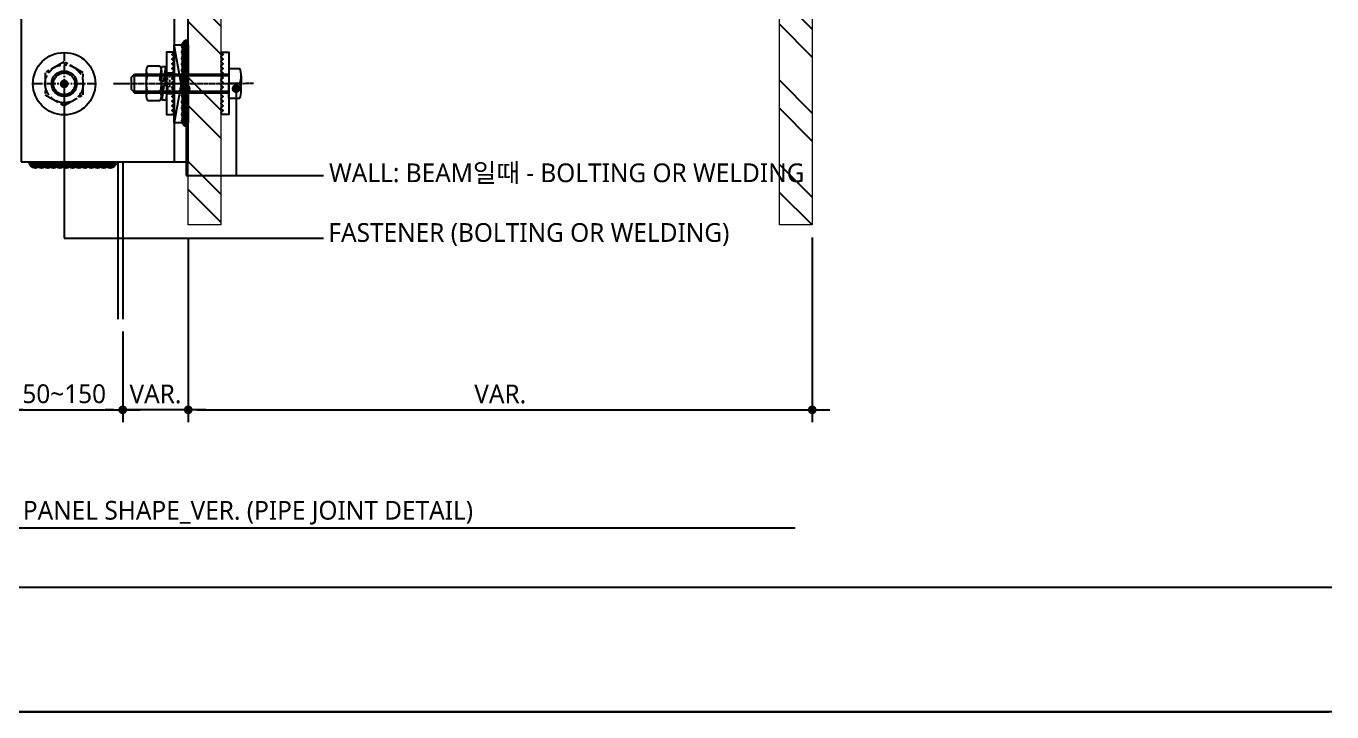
# Model space of a CAD drawing. Header units: millimetres. Extents: x -1365 to 31821, y 84 to 2865.
# Drawn here: x 5463 to 6300, y 1419 to 1858 of the extents above; entities that cross this region are included whole.
import ezdxf

# ---------------------------------------------------------------- set-up
doc = ezdxf.new("R2010")
doc.units = ezdxf.units.MM
doc.header["$LTSCALE"] = 10
for name, pattern in [('2017.06.22  K-TOP METAL PANEL SHAPE(수정)$0$HID', [0.345, 0.225, -0.12]), ('CENTER', [2, 1.25, -0.25, 0.25, -0.25]), ('CENTER2', [1.125, 0.75, -0.125, 0.125, -0.125])]:
    doc.linetypes.add(name, pattern=pattern)
doc.layers.get('DEFPOINTS').update_dxf_attribs({"color": 137})
for name, color, linetype in [('0-BOLT', 4, 'Continuous'), ('2', 1, 'CENTER'), ('BOLT', 7, 'Continuous'), ('CEN-0-18', 4, 'CENTER'), ('DIM', 7, 'Continuous'), ('SYM-LEAD', 6, 'Continuous'), ('TEXT', 3, 'Continuous'), ('나사산', 1, 'Continuous')]:
    doc.layers.add(name, color=color, linetype=linetype)
doc.layers.add('Part', color=1, linetype='Continuous', lineweight=0)
doc.styles.add('ROMANC', font='malgun.ttf', dxfattribs={"height": 8})
doc.styles.add('맑은고딕', font='malgun.ttf')
doc.styles.add('스타일1', font='malgun.ttf')
doc.dimstyles.new('GAUN-8', dxfattribs={"dimscale": 8, "dimtxt": 1.5, "dimasz": 0.7, "dimexe": 1, "dimexo": 1, "dimgap": 0.5, "dimtad": 1, "dimdec": 0, "dimzin": 1, "dimdsep": 46, "dimlunit": 6, "dimtxsty": '맑은고딕', "dimblk": 'CJDOT', "dimcen": 0.09, "dimdle": 1, "dimclrd": 256, "dimclre": 256, "dimclrt": 3, "dimadec": 0, "dimazin": 0, "dimtfac": 1, "dimtdec": 0, "dimtix": 1, "dimtmove": 2, "dimatfit": 3, "dimfxl": 1, "dimtolj": 1, "dimtzin": 1, "dimarcsym": 0})

# ---------------------------------------------------------------- blocks, each defined once
blk = doc.blocks.new('A$C61241C5D')
at = {"color": 1}
for p, q in [((4.5, 25), (-4.5, -25)), ((4.5, -25), (-4.5, 25))]:
    blk.add_line(p, q, dxfattribs=at)
at = {"color": 251}
blk.add_lwpolyline([(-4.5, 25), (4.5, 25), (4.5, -25), (-4.5, -25), (-4.5, 25)], dxfattribs=at)
blk = doc.blocks.new('ASGASAFSAF')
for p, q in [((107, 100), (0, 100)), ((0, 100), (0, 0)), ((98, 100), (98, 0)), ((107, 0), (107, 100)), ((0, 0), (107, 0))]:
    blk.add_line(p, q)
blk.add_blockref('A$C61241C5D', (102.5, 50))
blk = doc.blocks.new('A$C32BB4313')
at = {"layer": '0-BOLT', "ltscale": 200}
h = blk.add_hatch(dxfattribs=at)
h.set_pattern_fill('DASH', color=253, scale=0.5, style=0)
h.set_pattern_definition([(360, (347775.5583, -382481.3261), (1.5875, 1.5875), [1.5875, -1.5875])])
edge = h.paths.add_edge_path()
edge.add_line((4.42, 7.52), (4.42, 4.02))
edge.add_line((4.42, 4.02), (17.42, 4.02))
edge.add_line((17.42, 4.02), (17.42, 8.52))
edge.add_line((17.42, 8.52), (16.42, 7.52))
edge.add_line((16.42, 7.52), (14.92, 9.02))
edge.add_line((14.92, 9.02), (13.42, 7.52))
edge.add_line((13.42, 7.52), (11.92, 9.02))
edge.add_line((11.92, 9.02), (10.42, 7.52))
edge.add_line((10.42, 7.52), (8.92, 9.02))
edge.add_line((8.92, 9.02), (7.42, 7.52))
edge.add_line((7.42, 7.52), (5.92, 9.02))
edge.add_line((5.92, 9.02), (4.42, 7.52))
edge.add_line((4.42, 7.52), (4.42, 7.52))
at = {"color": 1, "linetype": 'CENTER2', "ltscale": 0.2}
blk.add_line((10.97, -29.82), (10.92, 60.08), dxfattribs=at)
at = {"color": 4, "linetype": 'Continuous'}
for p, q in [((-7.58, 40.52), (-9.08, 39.02)), ((-9.08, 39.02), (-9.08, 39.02)), ((-6.08, 39.02), (-7.58, 40.52)), ((-4.58, 40.52), (-6.08, 39.02)), ((-3.08, 39.02), (-4.58, 40.52)), ((-1.58, 40.52), (-3.08, 39.02)), ((25.42, 40.52), (23.92, 39.02)), ((26.92, 39.02), (25.42, 40.52)), ((28.42, 40.52), (26.92, 39.02)), ((29.92, 39.02), (28.42, 40.52)), ((30.92, 40.02), (29.92, 39.02)), ((-7.58, 7.52), (-9.08, 9.02)), ((-9.08, 9.02), (-9.08, 9.02)), ((-6.08, 9.02), (-7.58, 7.52)), ((-4.58, 7.52), (-6.08, 9.02)), ((-3.08, 9.02), (-4.58, 7.52)), ((-1.58, 7.52), (-3.08, 9.02)), ((-0.08, 9.02), (-1.58, 7.52)), ((1.42, 7.52), (-0.08, 9.02)), ((2.92, 9.02), (1.42, 7.52)), ((4.42, 7.52), (2.92, 9.02)), ((19.42, 7.52), (17.92, 9.02)), ((20.92, 9.02), (19.42, 7.52)), ((22.42, 7.52), (20.92, 9.02)), ((23.92, 9.02), (22.42, 7.52)), ((25.42, 7.52), (23.92, 9.02)), ((26.92, 9.02), (25.42, 7.52)), ((28.42, 7.52), (26.92, 9.02)), ((29.92, 9.02), (28.42, 7.52)), ((30.92, 8.02), (29.92, 9.02))]:
    blk.add_line(p, q, dxfattribs=at)
for points in [[(-9.08, 39.02), (-9.08, 44.02), (30.92, 44.02), (30.92, 40.02), (29.92, 39.02), (28.42, 40.52), (26.92, 39.02), (25.42, 40.52), (23.92, 39.02), (22.42, 40.52), (20.92, 39.02), (19.42, 40.52), (17.92, 39.02), (16.42, 40.52), (14.92, 39.02), (13.42, 40.52), (11.92, 39.02), (10.42, 40.52), (8.92, 39.02), (7.42, 40.52), (5.92, 39.02), (4.42, 40.52), (2.92, 39.02), (1.42, 40.52), (-0.08, 39.02), (-1.58, 40.52), (-3.08, 39.02), (-4.58, 40.52), (-6.08, 39.02), (-7.58, 40.52), (-9.08, 39.02)], [(-9.08, 9.02), (-9.08, 4.02), (30.92, 4.02), (30.92, 8.02), (29.92, 9.02), (28.42, 7.52), (26.92, 9.02), (25.42, 7.52), (23.92, 9.02), (22.42, 7.52), (20.92, 9.02), (19.42, 7.52), (17.92, 9.02), (16.42, 7.52), (14.92, 9.02), (13.42, 7.52), (11.92, 9.02), (10.42, 7.52), (8.92, 9.02), (7.42, 7.52), (5.92, 9.02), (4.42, 7.52), (2.92, 9.02), (1.42, 7.52), (-0.08, 9.02), (-1.58, 7.52), (-3.08, 9.02), (-4.58, 7.52), (-6.08, 9.02), (-7.58, 7.52), (-9.08, 9.02)]]:
    blk.add_lwpolyline(points, dxfattribs=at)
at = {"layer": '0-BOLT', "color": 253, "ltscale": 200}
for p, q in [((1.42, 44.02), (1.42, 51.02)), ((6.17, 52.02), (10.92, 52.02)), ((15.67, 52.02), (10.92, 52.02)), ((10.92, 44.02), (10.92, 51.02)), ((10.92, 44.02), (10.92, 51.02)), ((20.42, 44.02), (20.42, 51.02)), ((1.42, 44.02), (10.92, 44.02)), ((4.97, -16.37), (4.94, 44)), ((5.94, -16.37), (5.94, 44)), ((20.42, 44.02), (10.92, 44.02)), ((15.94, -16.37), (15.94, 44)), ((16.94, -16.37), (16.94, 44)), ((5.92, 9.02), (4.42, 7.52)), ((7.42, 7.52), (5.92, 9.02)), ((8.92, 9.02), (7.42, 7.52)), ((10.42, 7.52), (8.92, 9.02)), ((11.92, 9.02), (10.42, 7.52)), ((13.42, 7.52), (11.92, 9.02)), ((14.92, 9.02), (13.42, 7.52)), ((16.42, 7.52), (14.92, 9.02)), ((17.92, 9.02), (16.42, 7.52)), ((0, 0), (0, -8)), ((0.22, 3.7), (12.57, 3.7)), ((0.22, 1.03), (0.22, 3.7)), ((9.56, 2.38), (0.22, 3.7)), ((9.19, -0.23), (0.22, 1.03)), ((2.74, 1), (19.2, 1)), ((5.48, -8), (5.48, 0)), ((12.56, 3.66), (5.59, 3.32)), ((5.59, 3.32), (9.56, 2.38)), ((9.19, -0.23), (9.56, 2.38)), ((16.34, 1.42), (9.37, 1.04)), ((21.72, 1.04), (9.37, 1.04)), ((12.75, 4.97), (12.38, 2.35)), ((12.38, 2.35), (21.72, 1.04)), ((12.38, 2.35), (16.34, 1.42)), ((12.75, 4.97), (21.72, 3.71)), ((16.45, 0), (16.45, -8)), ((21.72, 3.71), (21.72, 1.04)), ((21.94, -8), (21.94, 0)), ((2.74, -9), (19.2, -9)), ((16.97, -16.37), (4.97, -16.37)), ((6.97, -18.37), (4.97, -16.37)), ((14.97, -18.37), (16.97, -16.37)), ((14.97, -18.37), (6.97, -18.37))]:
    blk.add_line(p, q, dxfattribs=at)
blk.add_lwpolyline([(4.42, 7.52), (4.42, 4.02), (17.42, 4.02), (17.42, 8.52), (16.42, 7.52), (14.92, 9.02), (13.42, 7.52), (11.92, 9.02), (10.42, 7.52), (8.92, 9.02), (7.42, 7.52), (5.92, 9.02), (4.42, 7.52), (4.42, 7.52)], dxfattribs=at)
for centre, radius, start, end in [((6.17, 40.24), 11.78, 66.22268, 113.77732), ((15.67, 40.24), 11.78, 66.22268, 113.77732), ((2.74, -3.26), 4.26, 49.93201, 130.06799), ((10.97, -14.54), 15.54, 69.33452, 110.66548), ((19.2, -3.26), 4.26, 49.93201, 130.06799), ((2.74, -4.74), 4.26, 229.93201, 310.06799), ((10.97, 6.54), 15.54, 249.33452, 290.66548), ((19.2, -4.74), 4.26, 229.93201, 310.06799)]:
    blk.add_arc(centre, radius, start, end, dxfattribs=at)
blk = doc.blocks.new('A$C4E25569A')
h = blk.add_hatch(color=32)
h.dxf.hatch_style = 1
h.paths.add_polyline_path([(-0.42, 29.67, 0.57735), (-3.91, 23.63, -0.267949), (-0.42, 25.64)])
h = blk.add_hatch(color=32)
h.dxf.hatch_style = 1
h.paths.add_polyline_path([(-0.42, 25.64, 0.57735), (-3.91, 19.6, -0.267949), (-0.42, 21.62)])
h = blk.add_hatch(color=32)
h.dxf.hatch_style = 1
h.paths.add_polyline_path([(-0.42, 21.62, 0.57735), (-3.91, 15.58, -0.267949), (-0.42, 17.59)])
h = blk.add_hatch(color=32)
h.dxf.hatch_style = 1
h.paths.add_polyline_path([(-0.42, 17.59, 0.57735), (-3.91, 11.55, -0.267949), (-0.42, 13.56)])
h = blk.add_hatch(color=32)
h.dxf.hatch_style = 1
h.paths.add_polyline_path([(-0.42, 13.56, 0.57735), (-3.91, 7.52, -0.267949), (-0.42, 9.54)])
h = blk.add_hatch(color=32)
h.dxf.hatch_style = 1
h.paths.add_polyline_path([(-0.42, 9.54, 0.57735), (-3.91, 3.5, -0.267949), (-0.42, 5.51)])
h = blk.add_hatch(color=32)
h.dxf.hatch_style = 1
h.paths.add_polyline_path([(-0.42, 5.51, 0.57735), (-3.91, -0.53, -0.267949), (-0.42, 1.48)])
h = blk.add_hatch(color=32)
h.dxf.hatch_style = 1
h.paths.add_polyline_path([(-0.42, 1.48, 0.57735), (-3.91, -4.56, -0.267949), (-0.42, -2.54)])
h = blk.add_hatch(color=32)
h.dxf.hatch_style = 1
h.paths.add_polyline_path([(-0.42, -2.54, 0.57735), (-3.91, -8.58, -0.267949), (-0.42, -6.57)])
h = blk.add_hatch(color=32)
h.dxf.hatch_style = 1
h.paths.add_polyline_path([(-0.42, -6.57, 0.57735), (-3.91, -12.61, -0.267949), (-0.42, -10.6)])
h = blk.add_hatch(color=32)
h.dxf.hatch_style = 1
h.paths.add_polyline_path([(-0.42, -10.55, 0.57735), (-3.91, -16.59, -0.267949), (-0.42, -14.58)])
h = blk.add_hatch(color=32)
h.dxf.hatch_style = 1
h.paths.add_polyline_path([(-0.42, -14.62, 0.57735), (-3.91, -20.66, -0.267949), (-0.42, -18.65)])
h = blk.add_hatch(color=32)
h.dxf.hatch_style = 1
h.paths.add_polyline_path([(-0.42, -18.28, 1), (-0.42, -26.33)])
at = {"color": 250}
for centre, end in [((-0.42, 25.64), 210), ((-0.42, 21.62), 210), ((-0.42, 17.59), 210), ((-0.42, 13.56), 210), ((-0.42, 9.54), 210), ((-0.42, 5.51), 210), ((-0.42, 1.48), 210), ((-0.42, -2.54), 210), ((-0.42, -6.57), 210), ((-0.42, -10.6), 210), ((-0.42, -14.25), 210), ((-0.42, -18.28), 210), ((-0.42, -22.3), 270)]:
    blk.add_arc(centre, 4.03, 90, end, dxfattribs=at)
blk = doc.blocks.new('POT')
at = {"layer": 'TEXT', "color": 1, "const_width": 0.75}
blk.add_lwpolyline([(-0.375, 0, 1), (0.375, 0, 1)], format="xyb", close=True, dxfattribs=at)
blk = doc.blocks.new('A$C6AAA1678')
at = {"layer": '2'}
blk.add_lwpolyline([(-32, 18.5), (-32, 0), (-16, -9.2), (0, 0), (0, 18.5), (-16, 27.7)], close=True, dxfattribs=at)
blk.add_circle((-16, 9.2), 16, dxfattribs=at)
at = {"layer": 'BOLT'}
blk.add_circle((-16, 9.2), 9.13, dxfattribs=at)
at = {"layer": 'CEN-0-18', "color": 1, "linetype": 'CENTER2'}
for p, q in [((-16, 35.9), (-16, -17.4)), ((10.7, 9.2), (-42.7, 9.2))]:
    blk.add_line(p, q, dxfattribs=at)
at = {"layer": '나사산'}
blk.add_circle((-16, 9.2), 10.7, dxfattribs=at)
blk = doc.blocks.new('CJDOT')
blk.add_line((-2, 0), (2, 0))
at = {"const_width": 0.5}
blk.add_lwpolyline([(-0.25, 0, 1), (0.25, 0, 1)], format="xyb", close=True, dxfattribs=at)
blk = doc.blocks.new('*D169')
at = {"layer": 'DEFPOINTS', "color": 0, "transparency": 16777216}
for p in [(5449.44, 1670.29), (5524.44, 1670.29), (5524.44, 1612.15)]:
    blk.add_point(p, dxfattribs=at)
at = {"layer": 'DIM', "lineweight": -2, "transparency": 16777216}
for p, q in [((5449.44, 1662.29), (5449.44, 1604.15)), ((5524.44, 1662.29), (5524.44, 1604.15)), ((5455.04, 1612.15), (5518.84, 1612.15))]:
    blk.add_line(p, q, dxfattribs=at)
at = {"layer": 'DIM', "lineweight": -2, "transparency": 16777216, "xscale": 5.6, "yscale": 5.6, "zscale": 5.6, "rotation": 180}
blk.add_blockref('CJDOT', (5449.44, 1612.15), dxfattribs=at)
at = {"layer": 'DIM', "lineweight": -2, "transparency": 16777216, "xscale": 5.6, "yscale": 5.6, "zscale": 5.6}
blk.add_blockref('CJDOT', (5524.44, 1612.15), dxfattribs=at)
at = {"layer": 'DIM', "color": 3, "transparency": 16777216, "insert": (5486.94, 1622.39), "char_height": 12, "attachment_point": 5, "style": '맑은고딕'}
blk.add_mtext('\\A1;50~150', dxfattribs=at)
blk = doc.blocks.new('*D170')
at = {"layer": 'DEFPOINTS', "color": 0, "transparency": 16777216}
for p in [(5566.44, 1730.65), (5524.44, 1670.29), (5524.44, 1612.15)]:
    blk.add_point(p, dxfattribs=at)
at = {"layer": 'DIM', "lineweight": -2, "transparency": 16777216}
for p, q in [((5566.44, 1722.65), (5566.44, 1604.15)), ((5524.44, 1662.29), (5524.44, 1604.15)), ((5518.84, 1612.15), (5513.24, 1612.15)), ((5566.44, 1612.15), (5524.44, 1612.15)), ((5572.04, 1612.15), (5577.64, 1612.15))]:
    blk.add_line(p, q, dxfattribs=at)
at = {"layer": 'DIM', "lineweight": -2, "transparency": 16777216, "xscale": 5.6, "yscale": 5.6, "zscale": 5.6}
blk.add_blockref('CJDOT', (5524.44, 1612.15), dxfattribs=at)
at = {"layer": 'DIM', "lineweight": -2, "transparency": 16777216, "xscale": 5.6, "yscale": 5.6, "zscale": 5.6, "rotation": 180}
blk.add_blockref('CJDOT', (5566.44, 1612.15), dxfattribs=at)
at = {"layer": 'DIM', "color": 3, "transparency": 16777216, "insert": (5545.44, 1622.25), "char_height": 12, "attachment_point": 5, "style": '맑은고딕'}
blk.add_mtext('\\A1;VAR.', dxfattribs=at)
blk = doc.blocks.new('*D171')
at = {"layer": 'DEFPOINTS', "color": 0, "transparency": 16777216}
for p in [(5566.44, 1730.65), (5966.44, 1730.65), (5966.44, 1612.15)]:
    blk.add_point(p, dxfattribs=at)
at = {"layer": 'DIM', "lineweight": -2, "transparency": 16777216}
for p, q in [((5566.44, 1722.65), (5566.44, 1604.15)), ((5966.44, 1722.65), (5966.44, 1604.15)), ((5572.04, 1612.15), (5960.84, 1612.15))]:
    blk.add_line(p, q, dxfattribs=at)
at = {"layer": 'DIM', "lineweight": -2, "transparency": 16777216, "xscale": 5.6, "yscale": 5.6, "zscale": 5.6, "rotation": 180}
blk.add_blockref('CJDOT', (5566.44, 1612.15), dxfattribs=at)
at = {"layer": 'DIM', "lineweight": -2, "transparency": 16777216, "xscale": 5.6, "yscale": 5.6, "zscale": 5.6}
blk.add_blockref('CJDOT', (5966.44, 1612.15), dxfattribs=at)
at = {"layer": 'DIM', "color": 3, "transparency": 16777216, "insert": (5766.44, 1622.25), "char_height": 12, "attachment_point": 5, "style": '맑은고딕'}
blk.add_mtext('\\A1;VAR.', dxfattribs=at)

msp = doc.modelspace()

# ---------------------------------------------------------------- hatches: boundary and pattern name
h = msp.add_hatch()
h.set_pattern_fill('ANSI32', color=1, scale=4, angle=-90)
h.set_pattern_definition([(315, (411644, 1207721.56), (26.9407684, 26.9407684), []), (315, (411644, 1207703.6), (26.9407684, 26.9407684), [])])
edge = h.paths.add_edge_path()
edge.add_line((5754.98, 1924.15), (5754.19, 1924.22))
edge.add_line((5754.19, 1924.22), (5751.21, 1924.63))
edge.add_line((5751.21, 1924.63), (5748.19, 1925.17))
edge.add_line((5748.19, 1925.17), (5745.15, 1925.84))
edge.add_line((5745.15, 1925.84), (5742.07, 1926.62))
edge.add_line((5742.07, 1926.62), (5738.96, 1927.5))
edge.add_line((5738.96, 1927.5), (5735.83, 1928.48))
edge.add_line((5735.83, 1928.48), (5732.67, 1929.54))
edge.add_line((5732.67, 1929.54), (5729.48, 1930.68))
edge.add_line((5729.48, 1930.68), (5726.27, 1931.89))
edge.add_line((5726.27, 1931.89), (5723.04, 1933.16))
edge.add_line((5723.04, 1933.16), (5719.79, 1934.47))
edge.add_line((5719.79, 1934.47), (5716.52, 1935.83))
edge.add_line((5716.52, 1935.83), (5713.4, 1937.15))
edge.add_line((5713.4, 1937.15), (5609.44, 1937.15))
edge.add_arc((5609.44, 1959.15), 22, 223.2607, 270, ccw=False)
edge.add_line((5593.42, 1944.07), (5591.19, 1943.05))
edge.add_line((5591.19, 1943.05), (5587.05, 1941.1))
edge.add_line((5587.05, 1941.1), (5582.92, 1939.08))
edge.add_line((5582.92, 1939.08), (5578.8, 1937.01))
edge.add_line((5578.8, 1937.01), (5574.68, 1934.91))
edge.add_line((5574.68, 1934.91), (5570.56, 1932.78))
edge.add_line((5570.56, 1932.78), (5566.44, 1930.65))
edge.add_line((5566.44, 1930.65), (5566.44, 1730.65))
edge.add_line((5566.44, 1730.65), (5587.44, 1730.65))
edge.add_line((5587.44, 1730.65), (5587.44, 1902.15))
edge.add_arc((5609.44, 1902.15), 22, 90, 180, ccw=False)
edge.add_line((5609.44, 1924.15), (5754.98, 1924.15))
edge = h.paths.add_edge_path()
edge.add_line((5768.52, 1924.45), (5766.31, 1924.15))
edge.add_line((5766.31, 1924.15), (5923.44, 1924.15))
edge.add_arc((5923.44, 1902.15), 22, 0, 90, ccw=False)
edge.add_line((5945.44, 1902.15), (5945.44, 1730.65))
edge.add_line((5945.44, 1730.65), (5966.44, 1730.65))
edge.add_line((5966.44, 1730.65), (5966.44, 2130.65))
edge.add_line((5966.44, 2130.65), (5945.44, 2130.65))
edge.add_line((5945.44, 2130.65), (5945.44, 1959.15))
edge.add_arc((5923.44, 1959.15), 22, -90, 0, ccw=False)
edge.add_line((5923.44, 1937.15), (5794.55, 1937.15))
edge.add_line((5794.55, 1937.15), (5794.31, 1936.95))
edge.add_line((5794.31, 1936.95), (5791.88, 1935.07))
edge.add_line((5791.88, 1935.07), (5789.42, 1933.32))
edge.add_line((5789.42, 1933.32), (5786.93, 1931.7))
edge.add_line((5786.93, 1931.7), (5784.4, 1930.21))
edge.add_line((5784.4, 1930.21), (5781.85, 1928.86))
edge.add_line((5781.85, 1928.86), (5779.26, 1927.66))
edge.add_line((5779.26, 1927.66), (5776.63, 1926.61))
edge.add_line((5776.63, 1926.61), (5773.96, 1925.73))
edge.add_line((5773.96, 1925.73), (5771.26, 1925))
edge.add_line((5771.26, 1925), (5768.52, 1924.45))

# ---------------------------------------------------------------- linework, layer by layer
for p, q in [((3550, 1498.52), (6299.52, 1498.52)), ((3548.28, 1418.52), (6297.79, 1418.52))]:
    msp.add_line(p, q)
at = {"color": 251, "linetype": '2017.06.22  K-TOP METAL PANEL SHAPE(수정)$0$HID', "ltscale": 50}
msp.add_lwpolyline([(5521.24, 1771.21), (5521.24, 1670.29)], dxfattribs=at)
at = {"color": 22}
msp.add_lwpolyline([(5524.44, 1771.21), (5524.44, 1670.29)], dxfattribs=at)
msp.add_circle((5486.94, 1821.21), 20)
at = {"layer": 'DIM'}
msp.add_lwpolyline([(6299.52, 1418.52), (4924, 1418.52)], dxfattribs=at)
at = {"layer": 'Part', "color": 9}
msp.add_lwpolyline([(5966.44, 2130.65), (5966.44, 1730.65), (5945.44, 1730.65), (5945.44, 1902.15, 0.414214), (5923.44, 1924.15), (5609.44, 1924.15, 0.414214), (5587.44, 1902.15), (5587.44, 1730.65), (5566.44, 1730.65), (5566.44, 1930.65)], format="xyb", dxfattribs=at)
at = {"layer": 'SYM-LEAD'}
for p, q in [((5486.94, 1821.09), (5486.94, 1722.28)), ((5565.14, 1818.06), (5565.14, 1762.27)), ((5597.15, 1818.06), (5597.15, 1762.27)), ((5565.14, 1762.27), (5653.06, 1762.27)), ((5486.94, 1722.28), (5653.16, 1722.28))]:
    msp.add_line(p, q, dxfattribs=at)
at = {"layer": 'TEXT', "color": 2}
msp.add_line((5292.55, 1536.56), (5955.49, 1536.56), dxfattribs=at)

# ---------------------------------------------------------------- block references
msp.add_blockref('ASGASAFSAF', (5459.44, 1771.21))
at = {"xscale": 0.7619047619047619, "yscale": 0.7619047619047619, "zscale": 0.7619047619047619}
msp.add_blockref('A$C6AAA1678', (5499.13, 1814.17), dxfattribs=at)
at = {"rotation": 270}
msp.add_blockref('A$C32BB4313', (5548.41, 1832.38), dxfattribs=at)
at = {"xscale": -1}
for p, rotation in [((5566.86, 1823.17), 180), ((5490.76, 1771.63), 270)]:
    msp.add_blockref('A$C4E25569A', p, dxfattribs=dict(at, rotation=rotation))
at = {"color": 1, "yscale": 3.75, "zscale": 3.75, "rotation": 270}
for p, xscale in [((5486.94, 1821.09), 3.75), ((5565.14, 1818.06), -3.75), ((5597.15, 1818.06), -3.75)]:
    msp.add_blockref('POT', p, dxfattribs=dict(at, xscale=xscale))

# ---------------------------------------------------------------- texts
at = {"layer": 'TEXT', "color": 3, "style": '스타일1'}
for s, p in [('WALL: BEAM일때 - BOLTING OR WELDING', (5656.73, 1758.1)), ('FASTENER (BOLTING OR WELDING)', (5656.29, 1719.83))]:
    msp.add_text(s, height=12, dxfattribs=at).set_placement(p)
at = {"layer": 'TEXT', "style": 'ROMANC'}
msp.add_text('GLASS WOOL PANEL SHAPE_VER. (PIPE JOINT DETAIL)', height=12, dxfattribs=at).set_placement((5358.46, 1541.76))

# ---------------------------------------------------------------- dimensions: what is measured, and where the dimension line sits
at = {"layer": 'DIM'}
for base, p1, p2, text, picture, middle in [((5524.44, 1612.15), (5566.44, 1730.65), (5524.44, 1670.29), 'VAR.', '*D170', (5545.44, 1622.25)), ((5966.44, 1612.15), (5566.44, 1730.65), (5966.44, 1730.65), 'VAR.', '*D171', (5766.44, 1622.25)), ((5524.44, 1612.15), (5449.44, 1670.29), (5524.44, 1670.29), '50~150', '*D169', (5486.94, 1622.39))]:
    dim = msp.add_linear_dim(base=base, p1=p1, p2=p2, text=text, dimstyle='GAUN-8', dxfattribs=at)
    dim.commit()
    dim.dimension.update_dxf_attribs({"geometry": picture, "text_midpoint": middle})

doc.saveas('drawing.dxf')
